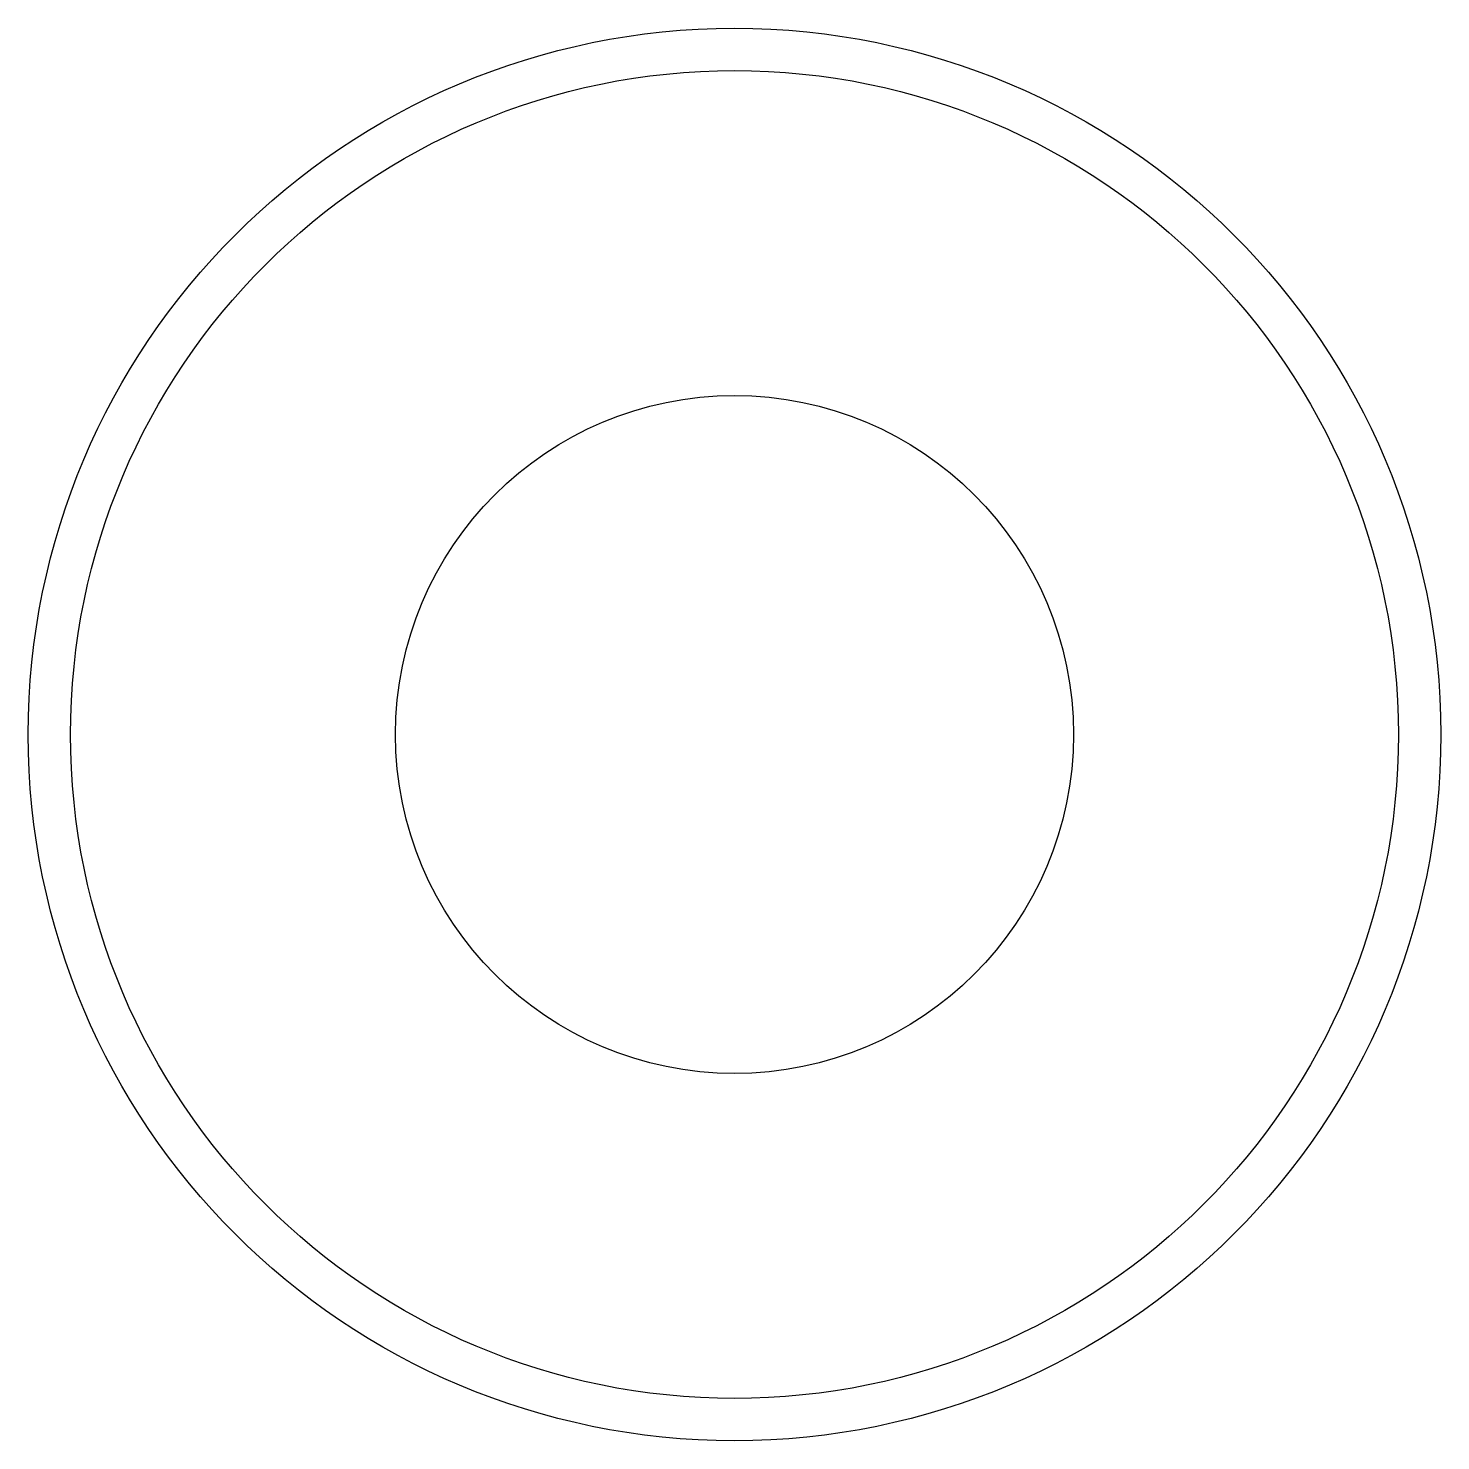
# Model space of a CAD drawing. Header units: millimetres. Extents: x -25 to 25, y -25 to 25.
import ezdxf

# ---------------------------------------------------------------- set-up
doc = ezdxf.new("R2010")
doc.units = ezdxf.units.MM
doc.layers.get('0').update_dxf_attribs({"linetype": 'CONTINUOUS'})

msp = doc.modelspace()

# ---------------------------------------------------------------- linework, layer by layer
for radius in [25, 25, 23.5, 12]:
    msp.add_circle((0, 0), radius)

doc.saveas('drawing.dxf')
